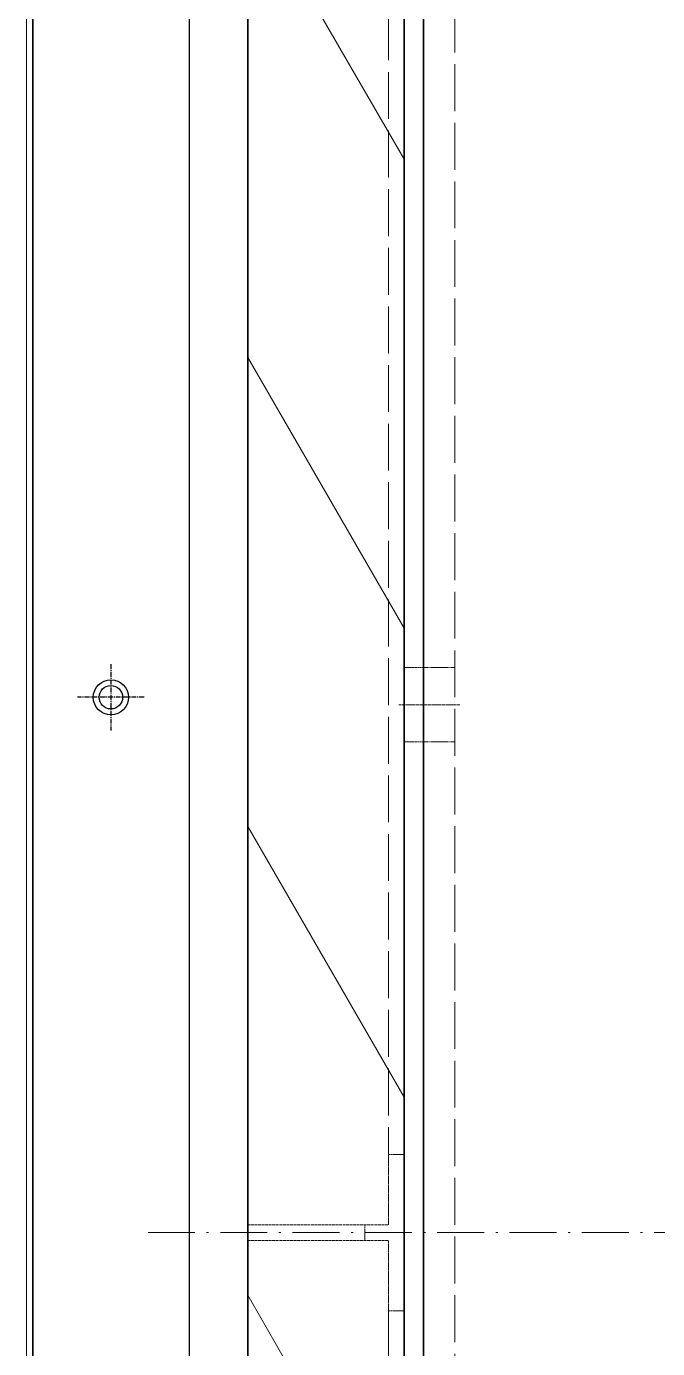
# Model space of a CAD drawing. Header units: millimetres. Extents: x 5532 to 37795, y 3716 to 26531.
# Drawn here: x 15975.6 to 16137, y 13232.3 to 13570.6 of the extents above; entities that cross this region are included whole.
import ezdxf

# ---------------------------------------------------------------- set-up
doc = ezdxf.new("R2010")
doc.units = ezdxf.units.MM
for name, pattern in [('CENTER', [2, 1.25, -0.25, 0.25, -0.25]), ('DASHDOT', [18.5, 12, -3, 0.5, -3]), ('DASHED', [15, 12, -3])]:
    doc.linetypes.add(name, pattern=pattern)
doc.layers.add('center', color=1, linetype='CENTER')

# ---------------------------------------------------------------- blocks, each defined once
blk = doc.blocks.new('A$C55E021B5')
at = {"color": 7, "lineweight": 35}
for p, q in [((1375, 38.5), (1375, 2102.5)), ((1415, 2102.5), (1415, 38.5)), ((1370, 2070.5), (1370, 209.79)), ((1370, 2070.5), (1370, 209.79)), ((1375, 70.5), (1375, 2070.5)), ((1375, 2070.5), (1375, 209.79))]:
    blk.add_line(p, q, dxfattribs=at)
at = {"color": 7, "linetype": 'DASHED', "lineweight": 13}
for p, q in [((1379, 2102.5), (1379, 1090.5)), ((1362, 2074.5), (1362, 66.5)), ((1370, 2074.5), (1370, 66.5)), ((1379, 1050.5), (1379, 38.5))]:
    blk.add_line(p, q, dxfattribs=at)
at = {"color": 7, "lineweight": 13, "ltscale": 0.133334}
for p, q in [((1415, 1414.47), (1375, 1345.19)), ((1415, 1294.47), (1375, 1225.19)), ((1415, 1174.47), (1375, 1105.19)), ((1415, 1054.47), (1375, 985.19))]:
    blk.add_line(p, q, dxfattribs=at)
at = {"color": 7, "linetype": 'DASHED', "lineweight": 13, "ltscale": 0.013334}
for p, q in [((1370, 1215.09), (1362, 1215.09)), ((1370, 1196.09), (1362, 1196.09))]:
    blk.add_line(p, q, dxfattribs=at)
at = {"color": 7, "linetype": 'DASHED', "lineweight": 13, "ltscale": 0.008333}
for p, q in [((1375, 1215.09), (1370, 1215.09)), ((1375, 1196.09), (1370, 1196.09))]:
    blk.add_line(p, q, dxfattribs=at)
at = {"color": 7, "linetype": 'DASHDOT', "lineweight": 13, "ltscale": 0.025999}
blk.add_line((1376.3, 1205.59), (1360.7, 1205.59), dxfattribs=at)
at = {"color": 7, "linetype": 'DASHED', "lineweight": 13, "ltscale": 0.006667}
for p, q in [((1375, 1090.5), (1379, 1090.5)), ((1385, 1072.5), (1385, 1068.5)), ((1375, 1050.5), (1379, 1050.5))]:
    blk.add_line(p, q, dxfattribs=at)
at = {"color": 7, "linetype": 'DASHED', "lineweight": 13, "ltscale": 0.03}
for p, q in [((1379, 1090.5), (1379, 1072.5)), ((1379, 1068.5), (1379, 1050.5))]:
    blk.add_line(p, q, dxfattribs=at)
at = {"color": 7, "linetype": 'DASHED', "lineweight": 13, "ltscale": 0.06}
for p, q in [((1415, 1072.5), (1379, 1072.5)), ((1415, 1068.5), (1379, 1068.5))]:
    blk.add_line(p, q, dxfattribs=at)
at = {"color": 7, "linetype": 'DASHDOT', "lineweight": 13}
blk.add_line((1440.5, 1070.5), (654.5, 1070.5), dxfattribs=at)
blk = doc.blocks.new('A$C3FF200C2')
for p, q in [((0, 805), (0, 0)), ((40, 805), (40, 0))]:
    blk.add_line(p, q)
blk = doc.blocks.new('1')
for p, q in [((15977.17, 15278.4), (15977.17, 11678.4)), ((15977.17, 12193.94), (15977.17, 14499.94))]:
    blk.add_line(p, q)
at = {"lineweight": 5}
blk.add_line((15975.57, 11756.8), (15975.57, 15238), dxfattribs=at)
for radius in [4.5, 3]:
    blk.add_circle((15997.17, 13398.94), radius)
at = {"layer": 'center'}
for p, q in [((15997.17, 13407.44), (15997.17, 13390.44)), ((16005.67, 13398.94), (15988.67, 13398.94))]:
    blk.add_line(p, q, dxfattribs=at)
at = {"xscale": -1}
blk.add_blockref('A$C55E021B5', (17447.17, 12191.44), dxfattribs=at)
blk.add_blockref('A$C3FF200C2', (15977.17, 12883.94))

msp = doc.modelspace()

# ---------------------------------------------------------------- block references
msp.add_blockref('1', (0, 0))

doc.saveas('drawing.dxf')
